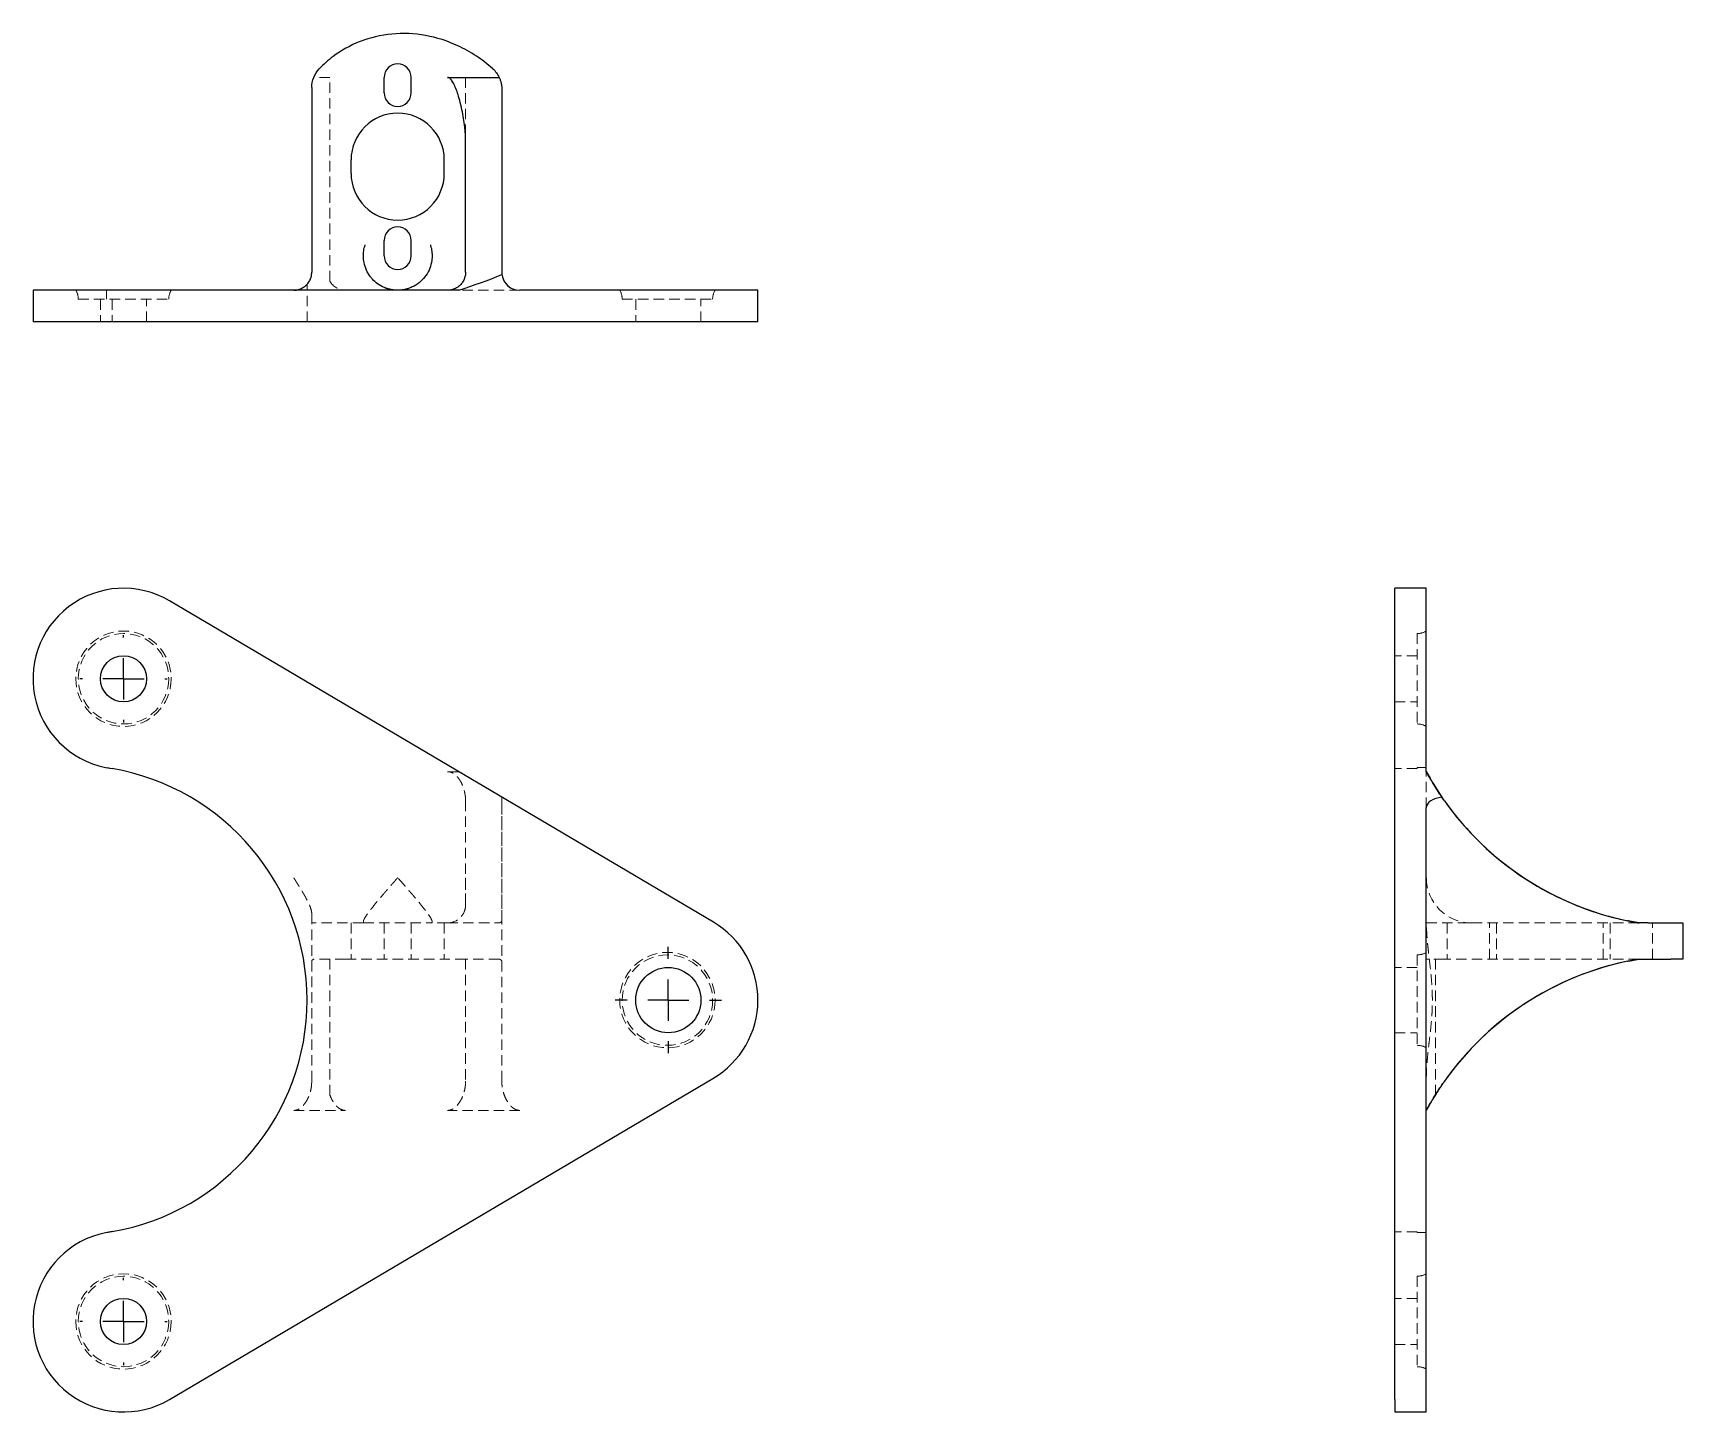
# Model space of a CAD drawing. Header units: millimetres. Extents: x 39 to 239, y 7 to 174.
import ezdxf

# ---------------------------------------------------------------- set-up
doc = ezdxf.new("R2010")
doc.units = ezdxf.units.MM
doc.linetypes.add('HIDDEN', pattern=[1.905, 1.27, -0.635])
doc.layers.add('10', color=7, linetype='Continuous')

# ---------------------------------------------------------------- blocks, each defined once
blk = doc.blocks.new('SW_CENTERMARKSYMBOL_0')
at = {"layer": '10', "color": 0}
for p, q in [((0, 5), (0, 6.46)), ((0, 0), (0, 2.5)), ((-5, 0), (-6.46, 0)), ((0, 0), (-2.5, 0)), ((0, 0), (0, -2.5)), ((0, 0), (2.5, 0)), ((5, 0), (6.46, 0)), ((0, -5), (0, -6.46))]:
    blk.add_line(p, q, dxfattribs=at)
blk = doc.blocks.new('SW_CENTERMARKSYMBOL_1')
at = {"layer": '10', "color": 0}
for p, q in [((0, 5), (0, 5.3)), ((0, 0), (0, 2.5)), ((-5, 0), (-5.3, 0)), ((0, 0), (-2.5, 0)), ((0, 0), (0, -2.5)), ((0, 0), (2.5, 0)), ((5, 0), (5.3, 0)), ((0, -5), (0, -5.3))]:
    blk.add_line(p, q, dxfattribs=at)
blk = doc.blocks.new('SW_CENTERMARKSYMBOL_2')
at = {"layer": '10', "color": 0}
for p, q in [((0, 5), (0, 5.3)), ((0, 0), (0, 2.5)), ((-5, 0), (-5.3, 0)), ((0, 0), (-2.5, 0)), ((0, 0), (0, -2.5)), ((0, 0), (2.5, 0)), ((5, 0), (5.3, 0)), ((0, -5), (0, -5.3))]:
    blk.add_line(p, q, dxfattribs=at)

msp = doc.modelspace()

# ---------------------------------------------------------------- linework, layer by layer
at = {"color": 7, "linetype": 'HIDDEN', "lineweight": 18}
for p, q in [((75.03, 169), (73.07, 169)), ((75.03, 144.27), (75.03, 169)), ((91.52, 169), (91.52, 161.24)), ((95.91, 145.37), (95.91, 167.6)), ((72.84, 148.67), (72.84, 145.37)), ((47.9, 142.07), (47.9, 143.17)), ((72.27, 139.33), (72.27, 143.9)), ((98.11, 143.17), (90.68, 143.17)), ((44.48, 142.07), (55.47, 142.07)), ((47.18, 142.07), (47.18, 139.33)), ((48.6, 142.07), (48.6, 139.33)), ((52.78, 139.33), (52.78, 142.07)), ((110.53, 142.07), (121.52, 142.07)), ((112.18, 142.07), (112.18, 139.33)), ((120.09, 139.33), (120.09, 142.07)), ((207.07, 101.51), (207.07, 90.52)), ((207.07, 98.81), (204.33, 98.81)), ((204.33, 93.21), (207.07, 93.21)), ((90.68, 84.73), (89.32, 84.73)), ((207.07, 85.11), (204.33, 85.11)), ((207.07, 85.22), (208.17, 85.22)), ((207.07, 85.22), (207.07, 85.11)), ((208.17, 80.34), (208.17, 84.73)), ((91.52, 81.2), (91.52, 71.86)), ((95.91, 47.14), (95.91, 81.2)), ((72.84, 67.47), (72.84, 47.14)), ((79.1, 66.37), (72.84, 66.37)), ((72.84, 66.37), (72.84, 66.37)), ((77.62, 66.37), (77.62, 61.97)), ((79.1, 66.54), (79.1, 66.37)), ((79.1, 66.37), (87.45, 66.37)), ((81.63, 66.37), (81.63, 61.97)), ((84.92, 66.37), (84.92, 61.97)), ((87.45, 66.37), (87.45, 66.54)), ((89.32, 66.37), (87.45, 66.37)), ((88.93, 66.37), (88.93, 61.97)), ((89.32, 66.37), (95.6, 66.37)), ((89.32, 66.37), (89.32, 66.37)), ((208.17, 66.37), (213.67, 66.37)), ((210.7, 66.37), (210.7, 61.97)), ((234, 66.37), (213.67, 66.37)), ((215.86, 61.97), (215.86, 66.37)), ((216.69, 66.37), (216.69, 61.97)), ((229.66, 61.97), (229.66, 66.37)), ((230.48, 66.37), (230.48, 61.97)), ((235.65, 61.97), (235.65, 66.37)), ((207.07, 62.49), (207.07, 51.51)), ((75.03, 61.97), (73.07, 61.97)), ((76.94, 61.97), (75.03, 61.97)), ((75.03, 61.97), (75.03, 45.49)), ((76.94, 61.97), (89.32, 61.97)), ((91.52, 61.97), (89.32, 61.97)), ((91.52, 61.97), (91.52, 47.14)), ((95.6, 61.97), (91.52, 61.97)), ((207.07, 60.96), (204.33, 60.96)), ((210.37, 61.97), (208.17, 61.97)), ((209.27, 61.97), (209.27, 45.49)), ((234, 61.97), (210.37, 61.97)), ((204.33, 53.04), (207.07, 53.04)), ((209.27, 45.49), (210.37, 47.14)), ((70.64, 43.61), (76.94, 43.61)), ((98.11, 43.61), (89.32, 43.61)), ((208.17, 43.61), (208.17, 43.61)), ((208.17, 43.61), (208.17, 43.61)), ((207.07, 28.89), (204.33, 28.89)), ((207.07, 28.89), (207.07, 28.78)), ((207.07, 28.78), (208.17, 28.78)), ((207.07, 23.48), (207.07, 12.49)), ((207.07, 20.79), (204.33, 20.79)), ((204.33, 15.19), (207.07, 15.19))]:
    msp.add_line(p, q, dxfattribs=at)
at = {"color": 7, "linetype": 'Continuous', "lineweight": 25}
for p, q in [((81.63, 167.13), (81.63, 169)), ((84.92, 167.13), (84.92, 169)), ((89.32, 169), (95.6, 169)), ((72.84, 167.77), (72.84, 148.67)), ((95.91, 167.6), (95.91, 145.37)), ((91.52, 145.37), (91.52, 161.24)), ((77.62, 157.35), (77.62, 159)), ((88.93, 157.35), (88.93, 159)), ((72.84, 148.67), (72.84, 145.37)), ((81.63, 147.35), (81.63, 149.22)), ((84.92, 147.35), (84.92, 149.22)), ((38.99, 143.17), (38.99, 139.33)), ((55.57, 143.17), (38.99, 143.17)), ((90.68, 143.17), (55.57, 143.17)), ((121.61, 143.17), (98.11, 143.17)), ((127.01, 143.17), (121.61, 143.17)), ((127.01, 139.33), (127.01, 143.17)), ((55.57, 139.33), (38.99, 139.33)), ((121.61, 139.33), (55.57, 139.33)), ((127.01, 139.33), (121.61, 139.33)), ((208.17, 107), (204.33, 107)), ((204.33, 105.47), (204.33, 107)), ((208.17, 105.47), (208.17, 107)), ((121.61, 66.46), (55.57, 105.47)), ((204.33, 66.46), (204.33, 105.47)), ((208.17, 84.73), (208.17, 105.47)), ((208.17, 84.73), (208.17, 84.73)), ((208.17, 66.46), (208.17, 80.34)), ((204.33, 47.5), (204.33, 66.46)), ((208.17, 47.5), (208.17, 66.46)), ((239.34, 61.97), (239.34, 66.37)), ((55.57, 8.53), (121.55, 47.5)), ((204.33, 8.53), (204.33, 47.5)), ((208.17, 8.53), (208.17, 47.5)), ((204.33, 8.53), (204.33, 7)), ((208.17, 7), (208.17, 8.53)), ((204.33, 7), (208.17, 7))]:
    msp.add_line(p, q, dxfattribs=at)
at = {"color": 7, "linetype": 'HIDDEN', "lineweight": 18, "flags": 128}
for points in [[(72.84, 167.77), (72.84, 167.77)], [(95.91, 167.6), (95.91, 167.6)], [(91.52, 81.2), (91.52, 79.55), (91.52, 77.98), (91.52, 76.49), (91.52, 75.07), (91.52, 73.75), (91.52, 72.51), (91.52, 71.38), (91.52, 70.34), (91.52, 69.4), (91.52, 68.57)], [(95.91, 66.63), (95.91, 67.11), (95.91, 67.71), (95.91, 68.43), (95.91, 69.25), (95.91, 70.19), (95.91, 71.24), (95.91, 72.38), (95.91, 73.63), (95.91, 74.97), (95.91, 76.41), (95.91, 77.93), (95.91, 79.53), (95.91, 81.2)], [(91.52, 71.86), (91.52, 71.22), (91.52, 70.6), (91.52, 70.03), (91.52, 69.53), (91.52, 69.12), (91.52, 68.82), (91.52, 68.63), (91.52, 68.57)]]:
    msp.add_lwpolyline(points, dxfattribs=at)
at = {"color": 7, "linetype": 'HIDDEN', "lineweight": 18}
for centre, radius in [((49.98, 96.01), 5.79), ((49.98, 96.01), 5.49), ((116.02, 57), 5.79), ((116.02, 57), 5.49), ((49.98, 17.99), 5.79), ((49.98, 17.99), 5.49)]:
    msp.add_circle(centre, radius, dxfattribs=at)
at = {"color": 7, "linetype": 'Continuous', "lineweight": 25}
for centre, radius in [((49.98, 96.01), 2.8), ((116.13, 57), 3.96), ((49.98, 17.99), 2.8)]:
    msp.add_circle(centre, radius, dxfattribs=at)
for centre, radius, start, end in [((83.27, 169), 1.65, 0, 180), ((83.27, 167.13), 1.65, 180, 0), ((83.27, 159), 5.66, 0, 180), ((83.27, 157.35), 5.66, 180, 0), ((83.27, 149.22), 1.65, 0, 180), ((83.27, 147.35), 1.65, 180, 0), ((98.11, 145.37), 2.2, 187.7908, 270), ((49.98, 96.01), 10.99, 59.4304, 262.7778), ((43.75, 57), 28.52, 279.7805, 80.2195), ((239.92, 102.04), 36.16, 208.5973, 214.3648), ((239.92, 102.04), 36.16, 215.1924, 247.7758), ((239.92, 102.04), 36.16, 215.1924, 258.327), ((116.02, 57), 10.99, 300.2005, 59.4304), ((239.92, 26.3), 36.16, 99.4271, 144.8076), ((239.92, 26.3), 36.16, 101.673, 144.8076), ((49.98, 17.99), 10.99, 97.2222, 300.5698)]:
    msp.add_arc(centre, radius, start, end, dxfattribs=at)
at = {"color": 7, "linetype": 'HIDDEN', "lineweight": 18}
for centre, radius, start, end in [((76.94, 145.37), 2.2, 210, 270), ((42.29, 142.07), 2.2, 0, 30), ((57.67, 142.07), 2.2, 150, 180), ((108.33, 142.07), 2.2, 0, 30), ((123.71, 142.07), 2.2, 150, 180), ((207.07, 103.7), 2.2, 270, 300), ((207.07, 88.32), 2.2, 60, 90), ((43.75, 57), 28.52, 80.2195, 81.6423), ((213.67, 71.86), 5.49, 180, 270), ((89.32, 68.57), 2.2, 270, 0), ((207.07, 64.69), 2.2, 270, 300), ((207.07, 49.31), 2.2, 60, 90), ((43.75, 57), 28.52, 278.3577, 279.7805), ((207.07, 25.68), 2.2, 270, 300), ((207.07, 10.3), 2.2, 60, 90)]:
    msp.add_arc(centre, radius, start, end, dxfattribs=at)
at = {"color": 7, "linetype": 'Continuous', "lineweight": 25}
for centre, major_axis, start_param, end_param in [((61.38, 174.92), (61.21, 0), 5.211507, 5.312167), ((210.37, 80.34), (2.2, 0), 1.706771, 3.141593)]:
    msp.add_ellipse(centre, major_axis=major_axis, ratio=0.590682, start_param=start_param, end_param=end_param, dxfattribs=at)
for points, knots in [([(90.56, 172.85), (89.33, 173.42), (88.01, 173.85), (85.3, 174.34), (83.92, 174.4), (81.23, 174.15), (79.92, 173.84), (77.51, 172.9), (76.41, 172.28), (75.44, 171.55)], [0, 0, 0, 0, 0.25, 0.25, 0.5, 0.5, 0.75, 0.75, 1, 1, 1, 1]), ([(94.81, 170.07), (94.2, 170.61), (93.54, 171.12), (92.11, 172.06), (91.36, 172.49), (90.56, 172.85)], [0, 0, 0, 0, 0.5, 0.5, 1, 1, 1, 1]), ([(91.52, 161.24), (91.52, 161.36), (91.51, 161.6), (91.5, 161.98), (91.47, 162.38), (91.44, 162.81), (91.36, 163.45), (91.23, 164.3), (91.08, 165.07), (90.95, 165.62), (90.82, 166.15), (90.63, 166.85), (90.39, 167.54), (90.19, 168), (90.05, 168.3), (89.9, 168.55), (89.77, 168.73), (89.65, 168.86), (89.54, 168.94), (89.43, 168.99), (89.35, 168.99), (89.32, 169)], [0, 0, 0, 0, 0.043772, 0.090716, 0.140835, 0.194134, 0.250614, 0.377433, 0.506549, 0.535125, 0.580748, 0.701504, 0.7949, 0.840413, 0.879416, 0.913367, 0.940971, 0.958782, 0.974168, 0.987652, 1, 1, 1, 1]), ([(95.6, 168.99), (95.62, 168.94), (95.67, 168.84), (95.73, 168.68), (95.78, 168.51), (95.83, 168.34), (95.86, 168.16), (95.89, 167.98), (95.91, 167.79), (95.91, 167.67), (95.91, 167.6)], [0, 0, 0, 0, 0.1173254, 0.2368366, 0.3585289, 0.4824007, 0.6084575, 0.7367165, 0.8672115, 1, 1, 1, 1]), ([(83.27, 143.17), (83.21, 143.17), (83.08, 143.18), (82.9, 143.19), (82.72, 143.21), (82.55, 143.23), (82.39, 143.27), (82.25, 143.3), (82.11, 143.34), (81.98, 143.38), (81.86, 143.42), (81.75, 143.46), (81.4, 143.6), (80.86, 143.9), (80.32, 144.38), (79.85, 144.93), (79.46, 145.56), (79.21, 146.32), (79.12, 146.89), (79.1, 147.25), (79.1, 147.61), (79.14, 147.96), (79.21, 148.32), (79.28, 148.55), (79.31, 148.67)], [0, 0, 0, 0, 0.030104, 0.058771, 0.086001, 0.111795, 0.136152, 0.159073, 0.180557, 0.200605, 0.219218, 0.236396, 0.252139, 0.38759, 0.503671, 0.54753, 0.668697, 0.77656, 0.815448, 0.853334, 0.890464, 0.927103, 0.963522, 1, 1, 1, 1]), ([(87.24, 148.67), (87.26, 148.61), (87.29, 148.49), (87.34, 148.32), (87.38, 148.14), (87.41, 147.97), (87.43, 147.79), (87.44, 147.61), (87.45, 147.43), (87.45, 147.25), (87.44, 147.07), (87.43, 146.89), (87.4, 146.71), (87.32, 146.26), (87.09, 145.56), (86.58, 144.74), (85.89, 144.04), (85.27, 143.66), (84.78, 143.45), (84.48, 143.35), (84.12, 143.25), (83.72, 143.19), (83.43, 143.18), (83.27, 143.17)], [0, 0, 0, 0, 0.01827, 0.036491, 0.054698, 0.072925, 0.091207, 0.109579, 0.128075, 0.146728, 0.16557, 0.184632, 0.203946, 0.22354, 0.331397, 0.452578, 0.577191, 0.724548, 0.764235, 0.81162, 0.866707, 0.9295, 1, 1, 1, 1]), ([(70.64, 143.17), (70.69, 143.17), (70.78, 143.18), (70.92, 143.19), (71.06, 143.21), (71.18, 143.24), (71.3, 143.27), (71.42, 143.31), (71.52, 143.36), (71.62, 143.41), (71.72, 143.46), (71.8, 143.51), (71.88, 143.56), (71.95, 143.61), (72.02, 143.66), (72.08, 143.71), (72.14, 143.76), (72.23, 143.86), (72.36, 144), (72.51, 144.21), (72.63, 144.43), (72.72, 144.65), (72.79, 144.89), (72.83, 145.13), (72.83, 145.29), (72.84, 145.37)], [0, 0, 0, 0, 0.048575, 0.095264, 0.140068, 0.182987, 0.224021, 0.263172, 0.300438, 0.335822, 0.369323, 0.400942, 0.430681, 0.45854, 0.484521, 0.508626, 0.530902, 0.552811, 0.627037, 0.697673, 0.764792, 0.828477, 0.888827, 0.945956, 1, 1, 1, 1]), ([(91.52, 145.37), (91.52, 145.32), (91.51, 145.23), (91.5, 145.09), (91.48, 144.95), (91.43, 144.76), (91.36, 144.53), (91.2, 144.22), (91.01, 143.94), (90.77, 143.71), (90.55, 143.55), (90.31, 143.4), (90.06, 143.3), (89.85, 143.23), (89.67, 143.2), (89.5, 143.18), (89.38, 143.17), (89.32, 143.17)], [0, 0, 0, 0, 0.048139, 0.096592, 0.145422, 0.194691, 0.296266, 0.39611, 0.551563, 0.629082, 0.70135, 0.782018, 0.85397, 0.893068, 0.929893, 0.965238, 1, 1, 1, 1]), ([(210.37, 81.2), (210.32, 81.27), (210.23, 81.4), (210.09, 81.6), (209.95, 81.81), (209.76, 82.09), (209.53, 82.44), (209.22, 82.93), (208.94, 83.38), (208.71, 83.78), (208.55, 84.06), (208.4, 84.32), (208.3, 84.51), (208.23, 84.62), (208.2, 84.68), (208.18, 84.72), (208.17, 84.73), (208.17, 84.73)], [0, 0, 0, 0, 0.048139, 0.096592, 0.145422, 0.194691, 0.296266, 0.39611, 0.551563, 0.629082, 0.70135, 0.782018, 0.85397, 0.893068, 0.929893, 0.965238, 1, 1, 1, 1]), ([(226.24, 68.57), (226.36, 68.52), (226.6, 68.42), (226.98, 68.28), (227.38, 68.12), (227.81, 67.97), (228.45, 67.75), (229.3, 67.47), (230.07, 67.25), (230.62, 67.1), (231.15, 66.96), (231.85, 66.79), (232.54, 66.64), (233, 66.55), (233.3, 66.49), (233.55, 66.45), (233.73, 66.41), (233.86, 66.39), (233.94, 66.38), (233.99, 66.37), (233.99, 66.37), (234, 66.37)], [0, 0, 0, 0, 0.043772, 0.090716, 0.140835, 0.194134, 0.250614, 0.377433, 0.506549, 0.535125, 0.580748, 0.701504, 0.7949, 0.840413, 0.879416, 0.913367, 0.940971, 0.958782, 0.974168, 0.987652, 1, 1, 1, 1]), ([(233.99, 66.37), (233.94, 66.38), (233.84, 66.4), (233.68, 66.42), (233.51, 66.45), (233.34, 66.49), (233.16, 66.52), (232.98, 66.55), (232.79, 66.59), (232.67, 66.62), (232.6, 66.63)], [0, 0, 0, 0, 0.1173254, 0.2368366, 0.3585289, 0.4824007, 0.6084575, 0.7367165, 0.8672115, 1, 1, 1, 1]), ([(235.07, 66.37), (235.61, 66.37), (236.12, 66.37), (237.06, 66.37), (237.49, 66.37), (237.85, 66.37)], [0, 0, 0, 0, 0.5, 0.5, 1, 1, 1, 1]), ([(237.85, 66.37), (238.15, 66.37), (238.73, 66.37), (239.24, 66.37), (239.3, 66.37), (239.33, 66.37)], [0, 0, 0, 0, 0.335522, 0.6738591, 1, 1, 1, 1]), ([(232.6, 61.71), (232.66, 61.73), (232.77, 61.75), (232.94, 61.78), (233.1, 61.81), (233.26, 61.84), (233.42, 61.87), (233.57, 61.9), (233.71, 61.93), (233.86, 61.95), (233.95, 61.97), (233.99, 61.97)], [0, 0, 0, 0, 0.118149, 0.234481, 0.349037, 0.461846, 0.572924, 0.682278, 0.789911, 0.895819, 1, 1, 1, 1]), ([(235.07, 61.97), (235.24, 61.97), (235.42, 61.97), (235.59, 61.97), (235.76, 61.97), (235.92, 61.97), (236.09, 61.97), (236.25, 61.97), (236.42, 61.97), (236.58, 61.97), (236.73, 61.97), (236.87, 61.97), (237.01, 61.97), (237.15, 61.97), (237.29, 61.97), (237.42, 61.97), (237.55, 61.97), (237.67, 61.97), (237.79, 61.97), (237.81, 61.97), (237.83, 61.97), (237.85, 61.97)], [0.1403441, 0.1403441, 0.1403441, 0.1403441, 0.2163828, 0.2163828, 0.2163828, 0.2918631, 0.2918631, 0.2918631, 0.3700453, 0.3700453, 0.3700453, 0.4443242, 0.4443242, 0.4443242, 0.5182122, 0.5182122, 0.5182122, 0.5915894, 0.5915894, 0.5915894, 0.6045919, 0.6045919, 0.6045919, 0.6045919]), ([(239.31, 61.97), (239.29, 61.97), (239.26, 61.97), (238.76, 61.97), (238.16, 61.97), (237.85, 61.97)], [0, 0, 0, 0, 0.2939419, 0.6484151, 1, 1, 1, 1]), ([(210.37, 47.14), (210.34, 47.09), (210.26, 46.99), (210.14, 46.82), (210, 46.6), (209.83, 46.36), (209.58, 45.98), (209.3, 45.53), (209.05, 45.13), (208.9, 44.88), (208.75, 44.64), (208.57, 44.33), (208.41, 44.03), (208.3, 43.85), (208.25, 43.74), (208.2, 43.67), (208.18, 43.62), (208.17, 43.61), (208.17, 43.61)], [0, 0, 0, 0, 0.035363, 0.076599, 0.123709, 0.187859, 0.252013, 0.395013, 0.509652, 0.546677, 0.581696, 0.697091, 0.793197, 0.840228, 0.883787, 0.924447, 0.962909, 1, 1, 1, 1]), ([(208.17, 43.61), (208.17, 43.61), (208.17, 43.61), (208.18, 43.63), (208.19, 43.65), (208.21, 43.67), (208.23, 43.71), (208.26, 43.78), (208.33, 43.9), (208.45, 44.11), (208.61, 44.4), (208.8, 44.71), (209.02, 45.08), (209.29, 45.53), (209.58, 45.98), (209.83, 46.36), (210.01, 46.62), (210.19, 46.89), (210.31, 47.06), (210.37, 47.14)], [0, 0, 0, 0, 0.018973, 0.038142, 0.057626, 0.07754, 0.09799, 0.119076, 0.177428, 0.243063, 0.324193, 0.418425, 0.490444, 0.601943, 0.748035, 0.812075, 0.876318, 0.938541, 1, 1, 1, 1])]:
    msp.add_open_spline(points, degree=3, knots=knots, dxfattribs=at)
for points in [[(75.44, 171.55), (74.82, 171.09), (74.26, 170.58), (73.75, 170.05)], [(72.84, 167.77), (72.84, 168.61), (73.17, 169.45), (73.75, 170.05)], [(94.81, 170.07), (95.14, 169.77), (95.41, 169.4), (95.6, 168.99)], [(95.91, 145.37), (95.91, 145.27), (95.92, 145.17), (95.93, 145.07)], [(210.37, 81.2), (210.27, 81.34), (210.17, 81.48), (210.07, 81.63)], [(235.07, 66.37), (234.77, 66.37), (234.4, 66.37), (233.99, 66.37)], [(233.99, 61.97), (234.4, 61.97), (234.77, 61.97), (235.07, 61.97)]]:
    msp.add_open_spline(points, degree=3, dxfattribs=at)
at = {"color": 7, "linetype": 'HIDDEN', "lineweight": 18}
for points, knots in [([(91.52, 81.2), (91.52, 81.27), (91.51, 81.4), (91.5, 81.6), (91.48, 81.81), (91.43, 82.09), (91.36, 82.44), (91.2, 82.93), (91.01, 83.38), (90.77, 83.78), (90.55, 84.06), (90.31, 84.32), (90.06, 84.51), (89.85, 84.62), (89.67, 84.68), (89.5, 84.72), (89.38, 84.73), (89.32, 84.73)], [0, 0, 0, 0, 0.048139, 0.096592, 0.145422, 0.194691, 0.296266, 0.39611, 0.551563, 0.629082, 0.70135, 0.782018, 0.85397, 0.893068, 0.929893, 0.965238, 1, 1, 1, 1]), ([(70.64, 71.86), (70.69, 71.79), (70.78, 71.64), (70.92, 71.42), (71.06, 71.2), (71.18, 71), (71.3, 70.81), (71.42, 70.62), (71.52, 70.45), (71.62, 70.28), (71.72, 70.13), (71.8, 69.98), (71.88, 69.84), (71.95, 69.71), (72.02, 69.6), (72.08, 69.49), (72.14, 69.38), (72.23, 69.21), (72.36, 68.96), (72.51, 68.65), (72.63, 68.37), (72.72, 68.11), (72.79, 67.87), (72.83, 67.66), (72.83, 67.53), (72.84, 67.47)], [0, 0, 0, 0, 0.048575, 0.095264, 0.140068, 0.182987, 0.224021, 0.263172, 0.300438, 0.335822, 0.369323, 0.400942, 0.430681, 0.45854, 0.484521, 0.508626, 0.530902, 0.552811, 0.627037, 0.697673, 0.764792, 0.828477, 0.888827, 0.945956, 1, 1, 1, 1]), ([(83.27, 71.86), (83.21, 71.79), (83.08, 71.64), (82.9, 71.43), (82.72, 71.22), (82.55, 71.03), (82.39, 70.85), (82.25, 70.68), (82.11, 70.52), (81.98, 70.37), (81.86, 70.24), (81.75, 70.11), (81.4, 69.7), (80.86, 69.07), (80.32, 68.4), (79.85, 67.81), (79.46, 67.29), (79.21, 66.88), (79.12, 66.66), (79.1, 66.55), (79.1, 66.47), (79.14, 66.41), (79.21, 66.38), (79.28, 66.37), (79.31, 66.37)], [0, 0, 0, 0, 0.030104, 0.058771, 0.086001, 0.111795, 0.136152, 0.159073, 0.180557, 0.200605, 0.219218, 0.236396, 0.252139, 0.38759, 0.503671, 0.54753, 0.668697, 0.77656, 0.815448, 0.853334, 0.890464, 0.927103, 0.963522, 1, 1, 1, 1]), ([(87.24, 66.37), (87.26, 66.37), (87.29, 66.37), (87.34, 66.38), (87.38, 66.39), (87.41, 66.41), (87.43, 66.44), (87.44, 66.47), (87.45, 66.51), (87.45, 66.55), (87.44, 66.61), (87.43, 66.66), (87.4, 66.73), (87.32, 66.91), (87.09, 67.29), (86.58, 67.97), (85.89, 68.83), (85.27, 69.57), (84.78, 70.13), (84.48, 70.48), (84.12, 70.89), (83.72, 71.36), (83.43, 71.69), (83.27, 71.86)], [0, 0, 0, 0, 0.01827, 0.036491, 0.054698, 0.072925, 0.091207, 0.109579, 0.128075, 0.146728, 0.16557, 0.184632, 0.203946, 0.22354, 0.331397, 0.452578, 0.577191, 0.724548, 0.764235, 0.81162, 0.866707, 0.9295, 1, 1, 1, 1]), ([(91.52, 68.57), (91.51, 68.5), (91.51, 68.36), (91.48, 68.14), (91.42, 67.92), (91.38, 67.78), (91.34, 67.71), (91.34, 67.71)], [0, 0, 0, 0, 0.220675, 0.463857, 0.729581, 0.996022, 1, 1, 1, 1]), ([(90.1, 66.52), (90.08, 66.51), (90.01, 66.48), (89.89, 66.44), (89.74, 66.41), (89.58, 66.38), (89.44, 66.37), (89.39, 66.37), (89.37, 66.37)], [0, 0, 0, 0, 0.152948, 0.403917, 0.611634, 0.857115, 0.957585, 1, 1, 1, 1]), ([(95.6, 66.37), (95.62, 66.38), (95.67, 66.4), (95.73, 66.42), (95.78, 66.45), (95.83, 66.49), (95.86, 66.52), (95.89, 66.55), (95.91, 66.59), (95.91, 66.62), (95.91, 66.63)], [0, 0, 0, 0, 0.1173254, 0.2368366, 0.3585289, 0.4824007, 0.6084575, 0.7367165, 0.8672115, 1, 1, 1, 1]), ([(208.17, 47.47), (208.17, 47.6), (208.17, 47.84), (208.19, 48.21), (208.2, 48.59), (208.23, 48.98), (208.25, 49.37), (208.31, 50.04), (208.41, 50.97), (208.55, 52.22), (208.7, 53.5), (208.82, 54.75), (208.89, 55.88), (208.91, 56.95), (208.89, 58.04), (208.81, 59.38), (208.65, 60.99), (208.47, 62.45), (208.35, 63.56), (208.28, 64.29), (208.23, 65), (208.19, 65.69), (208.18, 66.14), (208.17, 66.37)], [0, 0, 0, 0, 0.0198921, 0.0401405, 0.0607482, 0.0817183, 0.1030534, 0.1247564, 0.1889504, 0.2518823, 0.3243241, 0.3914802, 0.4468748, 0.5001498, 0.5573595, 0.617062, 0.7086081, 0.8090685, 0.848558, 0.8873803, 0.9255506, 0.9630849, 1, 1, 1, 1]), ([(95.91, 61.71), (95.91, 61.73), (95.91, 61.75), (95.9, 61.78), (95.87, 61.81), (95.85, 61.84), (95.81, 61.87), (95.77, 61.9), (95.72, 61.93), (95.66, 61.95), (95.62, 61.97), (95.6, 61.97)], [0, 0, 0, 0, 0.118149, 0.234481, 0.349037, 0.461846, 0.572924, 0.682278, 0.789911, 0.895819, 1, 1, 1, 1]), ([(72.84, 47.14), (72.83, 47.09), (72.83, 46.99), (72.82, 46.82), (72.81, 46.6), (72.77, 46.36), (72.7, 45.98), (72.57, 45.53), (72.4, 45.13), (72.27, 44.88), (72.13, 44.64), (71.92, 44.33), (71.64, 44.03), (71.4, 43.85), (71.21, 43.74), (71.02, 43.67), (70.83, 43.62), (70.7, 43.61), (70.64, 43.61)], [0, 0, 0, 0, 0.035363, 0.076599, 0.123709, 0.187859, 0.252013, 0.395013, 0.509652, 0.546677, 0.581696, 0.697091, 0.793197, 0.840228, 0.883787, 0.924447, 0.962909, 1, 1, 1, 1]), ([(91.52, 47.14), (91.52, 47.09), (91.51, 46.99), (91.51, 46.82), (91.49, 46.6), (91.45, 46.36), (91.38, 45.98), (91.25, 45.53), (91.08, 45.13), (90.95, 44.88), (90.81, 44.64), (90.6, 44.33), (90.32, 44.03), (90.08, 43.85), (89.89, 43.74), (89.7, 43.67), (89.51, 43.62), (89.38, 43.61), (89.32, 43.61)], [0, 0, 0, 0, 0.035363, 0.076599, 0.123709, 0.187859, 0.252013, 0.395013, 0.509652, 0.546677, 0.581696, 0.697091, 0.793197, 0.840228, 0.883787, 0.924447, 0.962909, 1, 1, 1, 1]), ([(98.11, 43.61), (98.08, 43.61), (98.01, 43.61), (97.92, 43.63), (97.82, 43.65), (97.72, 43.67), (97.63, 43.71), (97.48, 43.78), (97.27, 43.9), (97.03, 44.11), (96.78, 44.4), (96.57, 44.71), (96.37, 45.08), (96.18, 45.53), (96.05, 45.98), (95.98, 46.36), (95.94, 46.62), (95.92, 46.89), (95.91, 47.06), (95.91, 47.14)], [0, 0, 0, 0, 0.018973, 0.038142, 0.057626, 0.07754, 0.09799, 0.119076, 0.177428, 0.243063, 0.324193, 0.418425, 0.490444, 0.601943, 0.748035, 0.812075, 0.876318, 0.938541, 1, 1, 1, 1]), ([(76.94, 43.61), (76.9, 43.61), (76.84, 43.61), (76.74, 43.63), (76.64, 43.65), (76.54, 43.68), (76.44, 43.72), (76.34, 43.76), (76.17, 43.85), (75.95, 44.02), (75.7, 44.28), (75.49, 44.56), (75.32, 44.85), (75.16, 45.16), (75.08, 45.38), (75.03, 45.49)], [0, 0, 0, 0, 0.032378, 0.065139, 0.098501, 0.13267, 0.167839, 0.204185, 0.241868, 0.359088, 0.49453, 0.610977, 0.742492, 0.862133, 1, 1, 1, 1])]:
    msp.add_open_spline(points, degree=3, knots=knots, dxfattribs=at)
for points in [[(95.91, 81.2), (95.91, 81.34), (95.92, 81.48), (95.93, 81.63)], [(73.07, 61.97), (72.92, 61.91), (72.84, 61.83), (72.84, 61.75)]]:
    msp.add_open_spline(points, degree=3, dxfattribs=at)

# ---------------------------------------------------------------- block references
at = {"layer": '10'}
for name, p in [('SW_CENTERMARKSYMBOL_2', (49.98, 96.01)), ('SW_CENTERMARKSYMBOL_0', (116.13, 57)), ('SW_CENTERMARKSYMBOL_1', (49.98, 17.99))]:
    msp.add_blockref(name, p, dxfattribs=at)

doc.saveas('drawing.dxf')
